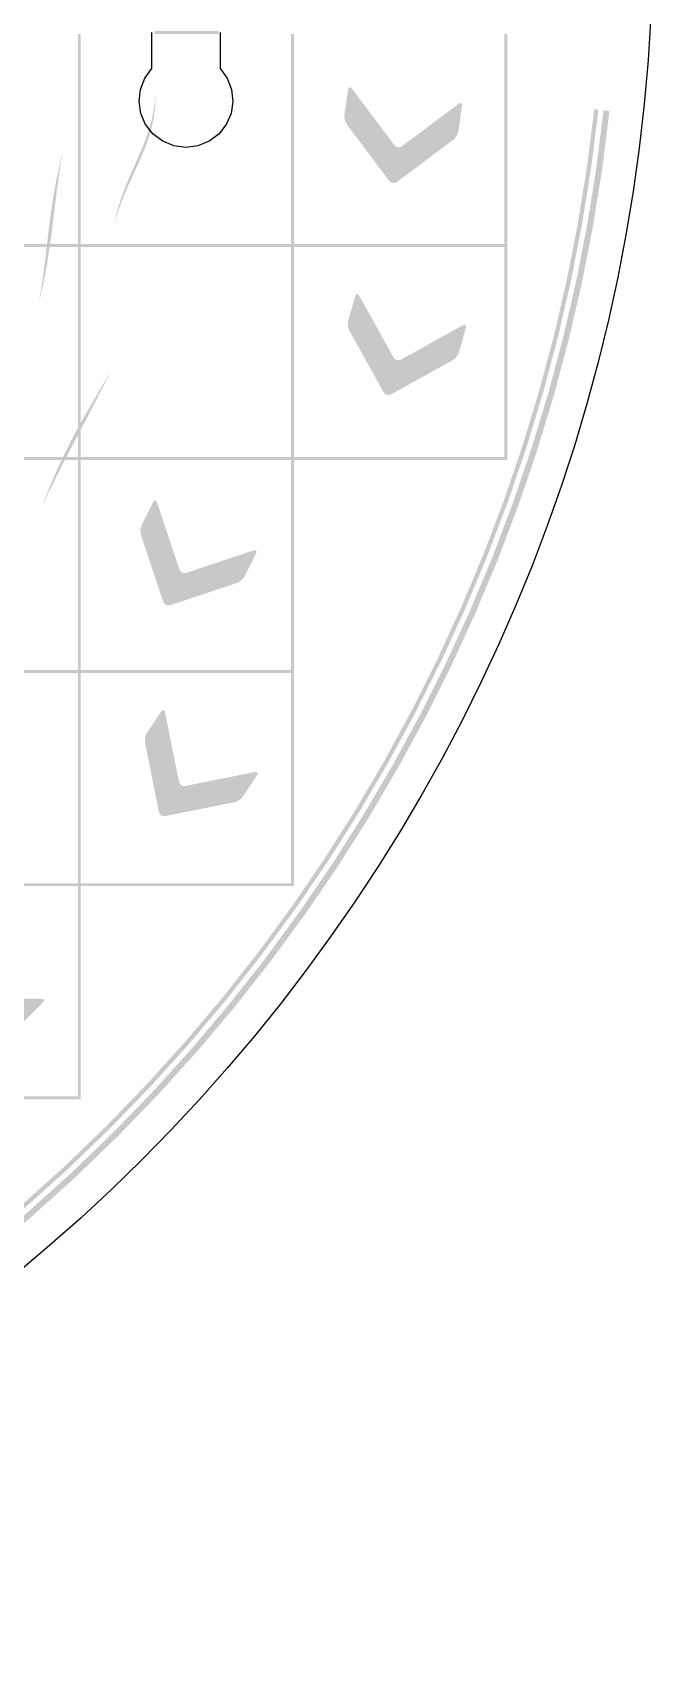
# Model space of a CAD drawing. Header units: millimetres. Extents: x 0 to 382, y 0 to 382.
# Drawn here: x 314.5 to 382.4, y -0.1 to 179.4 of the extents above; entities that cross this region are included whole.
import ezdxf

# ---------------------------------------------------------------- set-up
doc = ezdxf.new("R2010")
doc.units = ezdxf.units.MM
doc.layers.add('CUT', color=1, linetype='Continuous')
doc.layers.add('RASTER', color=7, linetype='Continuous')

msp = doc.modelspace()

# ---------------------------------------------------------------- hatches: boundary and pattern name
at = {"layer": 'RASTER'}
for points in [[(327.804, 179.624), (334.809, 179.624), (334.809, 179.298), (327.804, 179.298)], [(319.398, 179.298), (319.724, 179.298), (319.724, 156.274), (319.398, 156.274)], [(342.748, 179.298), (343.074, 179.298), (343.074, 156.274), (342.748, 156.274)], [(366.098, 179.298), (366.424, 179.298), (366.424, 156.274), (366.098, 156.274)], [(327.932, 172.667), (327.856, 171.176), (327.634, 169.705), (327.266, 168.259), (326.773, 166.837), (326.188, 165.438), (325.555, 164.056), (324.921, 162.681), (324.331, 161.304), (323.821, 159.915), (323.413, 158.504), (323.395, 158.508), (323.716, 159.939), (324.148, 161.345), (324.675, 162.734), (325.268, 164.114), (325.886, 165.495), (326.485, 166.889), (327.018, 168.3), (327.448, 169.734), (327.75, 171.192), (327.914, 172.669)], [(360.993, 171.56), (361.123, 171.647), (361.232, 171.7), (361.321, 171.718), (361.389, 171.701), (361.436, 171.65), (361.463, 171.563), (361.469, 171.442), (361.455, 171.286), (361.091, 168.744), (361.059, 168.575), (361.013, 168.414), (360.952, 168.262), (360.877, 168.119), (360.787, 167.984), (360.683, 167.857), (360.565, 167.739), (360.432, 167.63), (354.42, 163.121), (354.282, 163.031), (354.148, 162.972), (354.019, 162.944), (353.895, 162.946), (353.774, 162.979), (353.658, 163.042), (353.546, 163.136), (353.439, 163.261), (348.93, 169.273), (348.833, 169.415), (348.753, 169.562), (348.688, 169.712), (348.64, 169.867), (348.608, 170.025), (348.592, 170.188), (348.592, 170.356), (348.609, 170.527), (348.972, 173.07), (349.002, 173.223), (349.042, 173.338), (349.092, 173.413), (349.152, 173.45), (349.222, 173.447), (349.302, 173.404), (349.392, 173.323), (349.492, 173.203), (354.001, 167.191), (354.108, 167.066), (354.219, 166.972), (354.335, 166.908), (354.456, 166.875), (354.581, 166.873), (354.71, 166.902), (354.843, 166.961), (354.981, 167.051)], [(376.415, 170.981), (375.627, 164.722), (374.627, 158.493), (373.417, 152.301), (371.999, 146.154), (370.373, 140.058), (368.541, 134.021), (366.506, 128.049), (364.271, 122.15), (361.837, 116.33), (359.207, 110.595), (356.385, 104.953), (353.373, 99.409), (350.176, 93.971), (346.796, 88.643), (343.238, 83.434), (339.505, 78.347), (335.603, 73.39), (331.535, 68.568), (327.306, 63.887), (322.921, 59.351), (318.385, 54.966), (313.704, 50.737), (308.882, 46.669), (303.925, 42.767), (298.838, 39.034), (293.629, 35.476), (288.301, 32.096), (282.863, 28.899), (277.319, 25.887), (271.677, 23.065), (265.942, 20.435), (260.122, 18.001), (254.223, 15.766), (248.251, 13.731), (242.214, 11.899), (236.118, 10.273), (229.971, 8.855), (223.779, 7.645), (217.55, 6.645), (211.291, 5.857), (211.241, 6.321), (217.484, 7.107), (223.698, 8.104), (229.874, 9.311), (236.006, 10.727), (242.086, 12.349), (248.108, 14.175), (254.065, 16.205), (259.949, 18.435), (265.755, 20.863), (271.475, 23.486), (277.103, 26.301), (282.633, 29.305), (288.058, 32.495), (293.372, 35.866), (298.568, 39.415), (303.642, 43.138), (308.587, 47.031), (313.397, 51.089), (318.067, 55.307), (322.591, 59.681), (326.965, 64.205), (331.183, 68.875), (335.241, 73.685), (339.134, 78.63), (342.857, 83.704), (346.406, 88.9), (349.777, 94.214), (352.967, 99.639), (355.971, 105.169), (358.786, 110.797), (361.409, 116.517), (363.837, 122.323), (366.067, 128.207), (368.097, 134.164), (369.923, 140.186), (371.545, 146.266), (372.961, 152.398), (374.168, 158.574), (375.165, 164.788), (375.951, 171.031)], [(377.623, 170.85), (376.829, 164.55), (375.823, 158.28), (374.605, 152.048), (373.177, 145.861), (371.54, 139.725), (369.697, 133.649), (367.649, 127.638), (365.399, 121.7), (362.949, 115.842), (360.302, 110.07), (357.461, 104.391), (354.43, 98.811), (351.212, 93.337), (347.81, 87.976), (344.229, 82.732), (340.472, 77.613), (336.544, 72.623), (332.45, 67.77), (328.193, 63.058), (323.78, 58.492), (319.214, 54.079), (314.502, 49.822), (309.649, 45.728), (304.659, 41.8), (299.54, 38.043), (294.296, 34.462), (288.935, 31.06), (283.461, 27.842), (277.881, 24.811), (272.202, 21.97), (266.43, 19.323), (260.572, 16.873), (254.634, 14.623), (248.623, 12.575), (242.547, 10.732), (236.411, 9.095), (230.224, 7.667), (223.992, 6.449), (217.722, 5.443), (211.422, 4.649), (211.352, 5.299), (217.63, 6.09), (223.878, 7.093), (230.088, 8.306), (236.254, 9.73), (242.368, 11.36), (248.423, 13.197), (254.412, 15.238), (260.33, 17.481), (266.167, 19.922), (271.919, 22.56), (277.579, 25.39), (283.139, 28.411), (288.594, 31.618), (293.937, 35.008), (299.162, 38.577), (304.264, 42.321), (309.236, 46.235), (314.072, 50.315), (318.768, 54.556), (323.318, 58.954), (327.716, 63.504), (331.957, 68.2), (336.037, 73.036), (339.951, 78.008), (343.695, 83.11), (347.264, 88.335), (350.654, 93.678), (353.861, 99.133), (356.882, 104.693), (359.712, 110.353), (362.35, 116.105), (364.791, 121.942), (367.034, 127.86), (369.075, 133.849), (370.912, 139.904), (372.542, 146.018), (373.966, 152.184), (375.179, 158.394), (376.182, 164.642), (376.973, 170.92)], [(317.704, 166.18), (317.465, 164.732), (317.252, 163.277), (317.058, 161.814), (316.875, 160.346), (316.695, 158.873), (316.509, 157.397), (316.307, 155.921), (316.081, 154.447), (315.822, 152.978), (315.525, 151.517), (315.184, 150.066), (315.167, 150.072), (315.416, 151.552), (315.628, 153.037), (315.815, 154.525), (315.99, 156.01), (316.164, 157.49), (316.35, 158.962), (316.555, 160.424), (316.788, 161.877), (317.053, 163.321), (317.353, 164.756), (317.686, 166.184)], [(296.048, 156.274), (319.724, 156.274), (319.724, 155.948), (296.048, 155.948)], [(319.398, 156.274), (343.074, 156.274), (343.074, 155.948), (319.398, 155.948)], [(342.748, 156.274), (366.424, 156.274), (366.424, 155.948), (342.748, 155.948)], [(319.398, 155.948), (319.724, 155.948), (319.724, 132.924), (319.398, 132.924)], [(342.748, 155.948), (343.074, 155.948), (343.074, 132.924), (342.748, 132.924)], [(366.098, 155.948), (366.424, 155.948), (366.424, 132.924), (366.098, 132.924)], [(361.447, 147.303), (361.587, 147.372), (361.703, 147.41), (361.793, 147.416), (361.858, 147.39), (361.898, 147.332), (361.913, 147.243), (361.902, 147.122), (361.867, 146.97), (361.161, 144.5), (361.106, 144.337), (361.039, 144.184), (360.958, 144.042), (360.864, 143.91), (360.756, 143.788), (360.636, 143.677), (360.503, 143.577), (360.356, 143.486), (353.787, 139.837), (353.638, 139.767), (353.498, 139.726), (353.366, 139.716), (353.243, 139.735), (353.128, 139.784), (353.022, 139.862), (352.924, 139.971), (352.835, 140.109), (349.185, 146.678), (349.108, 146.832), (349.048, 146.988), (349.005, 147.146), (348.978, 147.306), (348.968, 147.468), (348.974, 147.631), (348.997, 147.797), (349.037, 147.964), (349.743, 150.434), (349.793, 150.582), (349.848, 150.69), (349.908, 150.758), (349.972, 150.786), (350.041, 150.773), (350.115, 150.721), (350.193, 150.628), (350.275, 150.495), (353.925, 143.926), (354.014, 143.788), (354.112, 143.679), (354.218, 143.601), (354.333, 143.552), (354.457, 143.532), (354.588, 143.543), (354.729, 143.583), (354.878, 143.654)], [(322.894, 142.104), (322.237, 140.775), (321.566, 139.456), (320.885, 138.143), (320.198, 136.836), (319.51, 135.532), (318.824, 134.23), (318.145, 132.927), (317.475, 131.621), (316.818, 130.31), (316.176, 128.993), (315.549, 127.667), (315.533, 127.675), (316.07, 129.045), (316.63, 130.401), (317.217, 131.742), (317.836, 133.068), (318.488, 134.379), (319.173, 135.678), (319.885, 136.967), (320.621, 138.251), (321.371, 139.533), (322.127, 140.818), (322.877, 142.11)], [(296.048, 132.924), (319.724, 132.924), (319.724, 132.598), (296.048, 132.598)], [(319.398, 132.924), (343.074, 132.924), (343.074, 132.598), (319.398, 132.598)], [(342.748, 132.924), (366.424, 132.924), (366.424, 132.598), (342.748, 132.598)], [(319.398, 132.598), (319.724, 132.598), (319.724, 109.574), (319.398, 109.574)], [(342.748, 132.598), (343.074, 132.598), (343.074, 109.574), (342.748, 109.574)], [(338.508, 122.64), (338.659, 122.682), (338.779, 122.697), (338.869, 122.687), (338.928, 122.649), (338.956, 122.585), (338.954, 122.495), (338.922, 122.378), (338.859, 122.235), (337.71, 119.937), (337.626, 119.787), (337.532, 119.649), (337.426, 119.524), (337.309, 119.412), (337.181, 119.312), (337.043, 119.225), (336.893, 119.151), (336.732, 119.089), (329.603, 116.713), (329.444, 116.671), (329.299, 116.658), (329.167, 116.671), (329.049, 116.713), (328.946, 116.782), (328.856, 116.879), (328.779, 117.004), (328.717, 117.156), (326.341, 124.285), (326.294, 124.451), (326.263, 124.615), (326.25, 124.778), (326.253, 124.94), (326.273, 125.101), (326.309, 125.261), (326.362, 125.419), (326.432, 125.576), (327.581, 127.874), (327.658, 128.01), (327.732, 128.106), (327.803, 128.162), (327.871, 128.177), (327.937, 128.152), (327.999, 128.087), (328.059, 127.982), (328.116, 127.836), (330.492, 120.706), (330.555, 120.554), (330.631, 120.429), (330.721, 120.333), (330.825, 120.263), (330.942, 120.222), (331.074, 120.208), (331.219, 120.222), (331.378, 120.263)], [(296.048, 109.574), (319.724, 109.574), (319.724, 109.248), (296.048, 109.248)], [(319.398, 109.574), (343.074, 109.574), (343.074, 109.248), (319.398, 109.248)], [(319.398, 109.248), (319.724, 109.248), (319.724, 86.224), (319.398, 86.224)], [(342.748, 109.248), (343.074, 109.248), (343.074, 86.224), (342.748, 86.224)], [(338.644, 98.376), (338.799, 98.399), (338.92, 98.399), (339.008, 98.378), (339.062, 98.333), (339.083, 98.266), (339.07, 98.177), (339.023, 98.065), (338.943, 97.93), (337.518, 95.793), (337.416, 95.654), (337.305, 95.53), (337.184, 95.419), (337.055, 95.322), (336.916, 95.239), (336.767, 95.17), (336.609, 95.114), (336.442, 95.073), (329.073, 93.599), (328.91, 93.578), (328.764, 93.582), (328.635, 93.612), (328.524, 93.668), (328.429, 93.749), (328.352, 93.857), (328.292, 93.99), (328.249, 94.149), (326.775, 101.518), (326.749, 101.688), (326.739, 101.855), (326.746, 102.018), (326.769, 102.179), (326.809, 102.336), (326.865, 102.489), (326.938, 102.64), (327.026, 102.787), (328.451, 104.925), (328.544, 105.05), (328.63, 105.137), (328.707, 105.183), (328.777, 105.19), (328.839, 105.157), (328.893, 105.085), (328.939, 104.972), (328.977, 104.82), (330.451, 97.452), (330.494, 97.293), (330.554, 97.16), (330.631, 97.052), (330.726, 96.971), (330.837, 96.915), (330.966, 96.885), (331.112, 96.881), (331.275, 96.902)], [(296.048, 86.224), (319.724, 86.224), (319.724, 85.898), (296.048, 85.898)], [(319.398, 86.224), (343.074, 86.224), (343.074, 85.898), (319.398, 85.898)], [(319.398, 85.898), (319.724, 85.898), (319.724, 62.874), (319.398, 62.874)], [(315.276, 73.56), (315.432, 73.553), (315.551, 73.53), (315.633, 73.491), (315.677, 73.437), (315.684, 73.367), (315.654, 73.282), (315.586, 73.181), (315.481, 73.065), (313.665, 71.249), (313.538, 71.133), (313.404, 71.032), (313.264, 70.947), (313.118, 70.877), (312.965, 70.823), (312.806, 70.785), (312.641, 70.761), (312.469, 70.754), (304.954, 70.754), (304.79, 70.765), (304.648, 70.797), (304.527, 70.852), (304.429, 70.929), (304.352, 71.027), (304.297, 71.148), (304.264, 71.29), (304.254, 71.454), (304.254, 78.969), (304.261, 79.141), (304.285, 79.306), (304.323, 79.466), (304.377, 79.618), (304.447, 79.765), (304.532, 79.904), (304.633, 80.038), (304.749, 80.165), (306.565, 81.981), (306.681, 82.086), (306.782, 82.154), (306.867, 82.184), (306.937, 82.177), (306.991, 82.133), (307.029, 82.051), (307.053, 81.932), (307.06, 81.776), (307.06, 74.261), (307.071, 74.097), (307.104, 73.955), (307.159, 73.834), (307.236, 73.736), (307.334, 73.659), (307.454, 73.604), (307.597, 73.571), (307.761, 73.56)], [(296.048, 62.874), (319.724, 62.874), (319.724, 62.548), (296.048, 62.548)]]:
    msp.add_hatch(color=7, dxfattribs=at).paths.add_polyline_path(points)

# ---------------------------------------------------------------- linework, layer by layer
at = {"layer": 'CUT'}
msp.add_lwpolyline([(334.972, 179.461), (334.972, 175.515), (335.749, 174.442), (336.227, 173.207), (336.372, 171.89), (336.176, 170.58), (335.651, 169.364), (334.833, 168.322), (333.776, 167.524), (332.55, 167.023), (331.236, 166.852), (329.922, 167.023), (328.696, 167.524), (327.639, 168.322), (326.821, 169.364), (326.296, 170.58), (326.1, 171.89), (326.245, 173.207), (326.723, 174.442), (327.5, 175.515), (327.5, 179.461)], dxfattribs=at)
msp.add_circle((191.136, 191.136), 191.273, dxfattribs=at)

doc.saveas('drawing.dxf')
